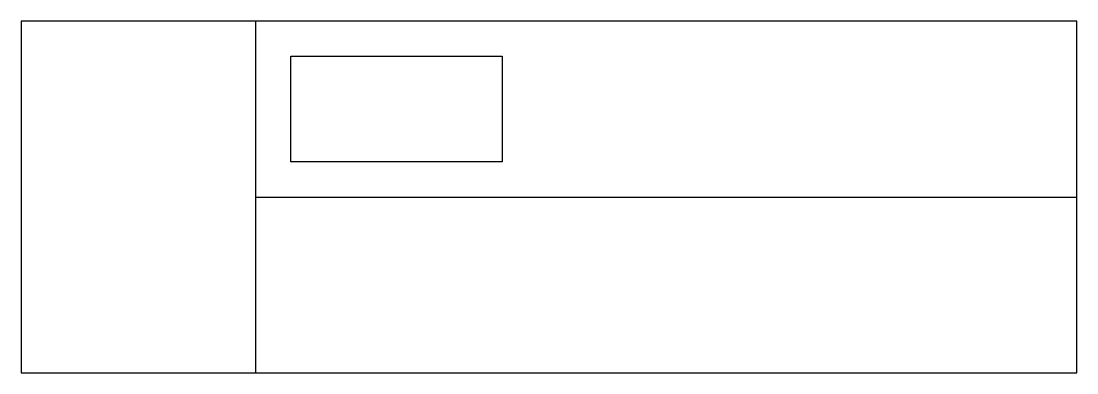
# Model space of a CAD drawing. Extents: x 0 to 180, y 0 to 60.
import ezdxf

# ---------------------------------------------------------------- set-up
doc = ezdxf.new("R2010")
doc.units = 0
for name, color, linetype in [('TB-FRAME', 1, 'Continuous'), ('TB-LINES', 3, 'Continuous'), ('TB-LOGO', 5, 'Continuous')]:
    doc.layers.add(name, color=color, linetype=linetype)
picture_1 = doc.add_image_def('image1.png', size_in_pixel=(12, 6))

msp = doc.modelspace()

# ---------------------------------------------------------------- linework, layer by layer
at = {"layer": 'TB-FRAME'}
msp.add_lwpolyline([(0, 0), (180, 0), (180, 60), (0, 60)], close=True, dxfattribs=at)
at = {"layer": 'TB-LINES'}
for p, q in [((40, 0), (40, 60)), ((40, 30), (180, 30))]:
    msp.add_line(p, q, dxfattribs=at)

# ---------------------------------------------------------------- pictures from other files: only their frames are drawn
at = {"layer": 'TB-LOGO'}
image = msp.add_image(picture_1, insert=(46, 36), size_in_units=(36, 18), dxfattribs=at)

doc.saveas('drawing.dxf')
